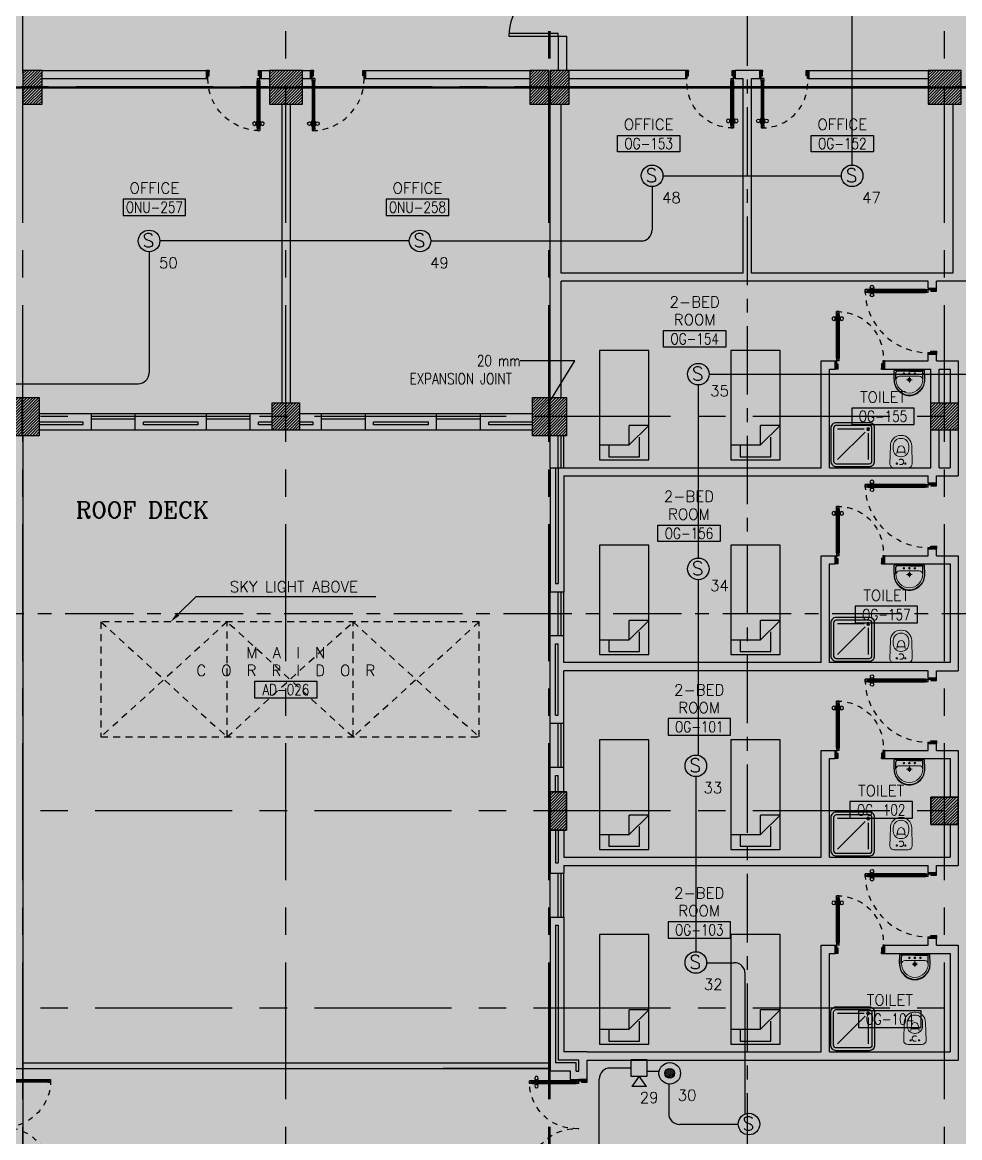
# Model space of a CAD drawing. Extents: x 0 to 93, y -1.5 to 78.
# Drawn here: x 40.44 to 57.55, y 13.84 to 34.2 of the extents above; entities that cross this region are included whole.
import ezdxf
from ezdxf.enums import TextEntityAlignment as Align

# ---------------------------------------------------------------- set-up
doc = ezdxf.new("R2010")
doc.units = 0
doc.header["$MEASUREMENT"] = 0
for name, pattern in [('CENTER', [2, 1.25, -0.25, 0.25, -0.25]), ('CENTERX2', [4, 2.5, -0.5, 0.5, -0.5]), ('DASHED', [0.75, 0.5, -0.25]), ('HIDDEN', [0.375, 0.25, -0.125]), ('HIDDEN2', [0.1875, 0.125, -0.0625])]:
    doc.linetypes.add(name, pattern=pattern)
doc.layers.get('0').update_dxf_attribs({"color": 11, "linetype": 'CONTINUOUS'})
doc.layers.get('DEFPOINTS').update_dxf_attribs({"color": 11, "linetype": 'CONTINUOUS'})
for name, color, linetype in [('AXES', 11, 'CENTERX2'), ('AXES1', 11, 'CENTER'), ('COL', 11, 'CONTINUOUS'), ('DOOR', 11, 'CONTINUOUS'), ('E-FIRE', 4, 'CONTINUOUS'), ('E-WIRE', 4, 'CONTINUOUS'), ('EJ', 11, 'CONTINUOUS'), ('FIX', 11, 'CONTINUOUS'), ('FUR', 11, 'CONTINUOUS'), ('HAT', 11, 'CONTINUOUS'), ('HIDDEN', 11, 'HIDDEN2'), ('INSUL', 11, 'CONTINUOUS'), ('RM-BOX', 11, 'CONTINUOUS'), ('RM-IND', 11, 'CONTINUOUS'), ('RM-NAME', 11, 'CONTINUOUS'), ('RM-NO', 11, 'CONTINUOUS'), ('ROOF', 11, 'CONTINUOUS'), ('WALL', 11, 'CONTINUOUS'), ('WIN', 11, 'CONTINUOUS')]:
    doc.layers.add(name, color=color, linetype=linetype)
doc.styles.add('ROMANC', font='romanc', dxfattribs={"height": 0.1})
doc.styles.add('ROMANS', font='ROMANS.shx', dxfattribs={"width": 0.6})
doc.dimstyles.new('DIM-OUT', dxfattribs={"dimscale": 0, "dimtxt": 0.24, "dimasz": 0.08, "dimexe": 0.02, "dimexo": 0.02, "dimgap": 0.05, "dimtad": 1, "dimdec": 0, "dimlfac": 1000, "dimzin": 0, "dimdsep": 46, "dimtxsty": 'ROMANS', "dimblk1": 'ARCHTICK', "dimblk2": 'ARCHTICK', "dimsah": 1, "dimcen": 0.01, "dimdle": 0.08, "dimclrd": 7, "dimclre": 7, "dimclrt": 2, "dimadec": 0, "dimazin": 0, "dimtp": 2, "dimtm": 2, "dimtfac": 0.114286, "dimtdec": 0, "dimtix": 1, "dimtmove": 2, "dimatfit": 3, "dimldrblk": 'ARCHTICK', "dimfxl": 0, "dimtolj": 1, "dimtzin": 0, "dimarcsym": 0})

# ---------------------------------------------------------------- blocks, each defined once
blk = doc.blocks.new('S')
at = {"layer": 'E-FIRE'}
blk.add_circle((0, 0), 197, dxfattribs=at)
at = {"layer": 'E-FIRE', "color": 3, "style": 'ROMANS'}
blk.add_text('S', height=250, dxfattribs=at).set_placement((-119, -115))
blk = doc.blocks.new('ES')
at = {"layer": 'E-FIRE'}
blk.add_line((-135, 485), (134, 485), dxfattribs=at)
for points in [[(-135, 485), (0, 300)], [(0, 300), (0, 300), (134, 485)]]:
    blk.add_lwpolyline(points, dxfattribs=at)
blk.add_lwpolyline([(-150, 0), (150, 0), (150, 300), (-150, 300)], close=True, dxfattribs=at)
blk = doc.blocks.new('MCP')
at = {"color": 1}
for p, q in [((-88, -9), (9, 88)), ((-82, 33), (-33, 82)), ((-80, -36), (36, 80)), ((-66, -58), (58, 66)), ((-47, -74), (74, 47)), ((-23, -85), (85, 23)), ((10, -88), (88, -10))]:
    blk.add_line(p, q, dxfattribs=at)
at = {"layer": 'E-FIRE'}
blk.add_circle((0, 0), 197, dxfattribs=at)
at = {"layer": 'E-FIRE', "color": 4}
blk.add_circle((0, 0), 88.1, dxfattribs=at)
blk = doc.blocks.new('RM1')
at = {"layer": 'RM-BOX'}
blk.add_lwpolyline([(570, -200), (-570, -200), (-570, -500), (570, -500)], close=True, dxfattribs=at)
at = {"layer": 'RM-NAME', "style": 'ROMANS'}
for tag, p in [('ROOMNAME1', (0, 324)), ('ROOMNAME2', (0, 0))]:
    blk.add_attdef(tag, text='', height=200, dxfattribs=at).set_placement(p, align=Align.MIDDLE)
at = {"layer": 'RM-NO', "style": 'ROMANS', "width": 0.8}
blk.add_attdef('ROOMNO', text='', height=200, dxfattribs=at).set_placement((0, -350), align=Align.MIDDLE)
blk = doc.blocks.new('*X69')
at = {"color": 0}
for p, q in [((215909, 139859), (216399, 140350)), ((215909, 139912), (216346, 140350)), ((215909, 139965), (216293, 140350)), ((215909, 140018), (216240, 140350)), ((215909, 140071), (216187, 140350)), ((215909, 140124), (216134, 140350)), ((215909, 140177), (216081, 140350)), ((215909, 140230), (216028, 140350)), ((215909, 140283), (215975, 140350)), ((215909, 140337), (215922, 140350)), ((215952, 139850), (216409, 140306)), ((216005, 139850), (216409, 140253)), ((216058, 139850), (216409, 140200)), ((216111, 139850), (216409, 140147)), ((216164, 139850), (216409, 140094)), ((216217, 139850), (216409, 140041)), ((216270, 139850), (216409, 139988)), ((216323, 139850), (216409, 139935)), ((216376, 139850), (216409, 139882))]:
    blk.add_line(p, q, dxfattribs=at)
blk = doc.blocks.new('COL50')
at = {"layer": 'COL'}
blk.add_lwpolyline([(-250, 250), (-250, -250), (250, -250), (250, 250)], close=True, dxfattribs=at)
blk = doc.blocks.new('C7')
at = {"layer": 'HAT'}
h = blk.add_hatch(dxfattribs=at)
h.set_pattern_fill('ANSI31', color=256, scale=300, style=0)
h.set_pattern_definition([(45, (-248876.182, -51411.005), (-26.5165043, 26.5165043), [])])
h.paths.add_polyline_path([(350, 300), (250, 300), (0, 300), (0, 0), (350, 0)])
at = {"layer": 'COL'}
blk.add_lwpolyline([(0, 300), (0, 0), (350, 0), (350, 300)], close=True, dxfattribs=at)
blk = doc.blocks.new('C5')
at = {"layer": 'HAT', "linetype": 'ByBlock'}
h = blk.add_hatch(dxfattribs=at)
h.set_pattern_fill('ANSI31', color=256, scale=300, style=0)
h.set_pattern_definition([(45, (-223356.182, -51411.005), (-26.516504, 26.516504), [])])
h.paths.add_polyline_path([(300, 300), (0, 300), (0, 0), (300, 0)])
h.paths.add_polyline_path([(600, 300), (300, 300), (300, 0), (600, 0)])
at = {"layer": 'COL'}
blk.add_lwpolyline([(600, 300), (0, 300), (0, 0), (600, 0)], close=True, dxfattribs=at)
blk = doc.blocks.new('C11')
at = {"layer": 'HAT'}
h = blk.add_hatch(dxfattribs=at)
h.set_pattern_fill('ANSI31', color=256, scale=300, style=0)
h.set_pattern_definition([(45, (-248556.182, -75061.005), (-26.5165043, 26.5165043), [])])
h.paths.add_polyline_path([(300, 700), (0, 700), (0, 350), (300, 350)])
h.paths.add_polyline_path([(300, 350), (0, 350), (0, 0), (300, 0)])
at = {"layer": 'COL'}
blk.add_lwpolyline([(300, 700), (300, 0), (0, 0), (0, 700)], close=True, dxfattribs=at)
blk = doc.blocks.new('C11D')
at = {"layer": 'COL', "linetype": 'ByBlock'}
for p in [(-320, 0), (0, 0)]:
    blk.add_blockref('C11', p, dxfattribs=at)
blk = doc.blocks.new('D1000')
at = {"layer": 'DOOR', "color": 7, "linetype": 'ByBlock'}
for p, q in [((0, 0), (-150, 0)), ((-150, 0), (-150, -25)), ((-150, 0), (0, 0)), ((0, -50), (-114, 0)), ((0, -50), (-40, 0)), ((0, -50), (0, 0)), ((-1050, -25), (-1100, -25)), ((-1100, -75), (-1100, -25)), ((-1100, -25), (-1100, -75)), ((-1050, -75), (-1100, -75)), ((-1050, -42), (-1070, -42)), ((-1070, -42), (-1070, -58)), ((-1050, -58), (-1070, -58)), ((-1050, -25), (-1050, -42)), ((-1050, -58), (-1050, -75)), ((-928, -18), (-1018, -18)), ((-1018, -25), (-1018, -18)), ((-1018, -75), (-1018, -82)), ((-928, -82), (-1018, -82)), ((-1005, -9), (-940, -9)), ((-1005, -18), (-1005, -9)), ((-1005, -18), (-940, -18)), ((-1005, -82), (-940, -82)), ((-1005, -82), (-1005, -91)), ((-1005, -91), (-940, -91)), ((-940, -18), (-940, -9)), ((-940, -82), (-940, -91)), ((-928, -25), (-928, -18)), ((-928, -75), (-928, -82)), ((-200, -42), (-200, -25)), ((-200, -25), (-150, -25)), ((-180, -42), (-200, -42)), ((-200, -75), (-200, -58)), ((-200, -58), (-180, -58)), ((-150, -75), (-200, -75)), ((-180, -58), (-180, -42)), ((-150, -75), (-150, -25)), ((-150, -25), (-100, -25)), ((-100, -25), (-100, -50)), ((0, -50), (-100, -37)), ((-100, -50), (0, -50)), ((-150, -975), (-100, -975)), ((-150, -1000), (-150, -975)), ((-150, -1000), (0, -1000)), ((0, -1000), (-150, -1000)), ((0, -950), (-114, -1000)), ((-100, -975), (-100, -950)), ((0, -950), (-100, -963)), ((-100, -950), (0, -950)), ((0, -950), (-40, -1000)), ((0, -950), (0, -1000))]:
    blk.add_line(p, q, dxfattribs=at)
at = {"layer": 'DOOR', "linetype": 'ByBlock'}
for p, q in [((-200, -25), (-1050, -25)), ((-200, -42), (-1050, -42)), ((-200, -58), (-1050, -58)), ((-1050, -75), (-200, -75))]:
    blk.add_line(p, q, dxfattribs=at)
at = {"layer": 'DOOR', "color": 7, "linetype": 'ByBlock'}
for centre in [(-973, 23), (-973, -124)]:
    blk.add_circle(centre, 32.4, dxfattribs=at)
for centre, radius, start, end in [((0, -50), 134, 158.1598, 169.28), ((0, -50), 74.4, 137.7764, 180), ((0, -50), 54.4, 113.2074, 180), ((0, -50), 154, 161.1053, 166.2858), ((0, -50), 114, 154.0838, 167.3774), ((0, -50), 94.4, 148.0182, 180), ((0, -50), 34.4, 90, 180), ((0, -50), 14.4, 90, 180), ((0, -950), 154, 193.7142, 198.8947), ((0, -950), 134, 190.72, 201.8402), ((0, -950), 94.4, 180, 211.9818), ((0, -950), 74.4, 180, 222.2236), ((0, -950), 54.4, 180, 246.7926), ((0, -950), 34.4, 180, 270), ((0, -950), 14.4, 180, 270)]:
    blk.add_arc(centre, radius, start, end, dxfattribs=at)
at = {"layer": 'DOOR', "linetype": 'HIDDEN', "ltscale": 0.5}
blk.add_arc((-149, -24), 951, 180.0434, 269.9667, dxfattribs=at)
blk = doc.blocks.new('*X86')
at = {"color": 0}
for p, q in [((227929, 139894), (228385, 140350)), ((227929, 139947), (228331, 140350)), ((227929, 140000), (228278, 140350)), ((227929, 140053), (228225, 140350)), ((227929, 140106), (228172, 140350)), ((227929, 140159), (228119, 140350)), ((227929, 140212), (228066, 140350)), ((227929, 140265), (228013, 140350)), ((227929, 140318), (227960, 140350)), ((227938, 139850), (228429, 140341)), ((227991, 139850), (228429, 140288)), ((228044, 139850), (228429, 140235)), ((228097, 139850), (228429, 140182)), ((228150, 139850), (228429, 140129)), ((228203, 139850), (228429, 140076)), ((228256, 139850), (228429, 140023)), ((228309, 139850), (228429, 139969)), ((228362, 139850), (228429, 139916)), ((228415, 139850), (228429, 139863))]:
    blk.add_line(p, q, dxfattribs=at)
blk = doc.blocks.new('DOOR90')
at = {"layer": 'DOOR', "linetype": 'ByBlock'}
for p, q in [((0, 0), (-150, 0)), ((-200, -25), (-1000, -25)), ((-200, -42), (-1000, -42)), ((-200, -58), (-1000, -58)), ((-1000, -75), (-200, -75))]:
    blk.add_line(p, q, dxfattribs=at)
at = {"layer": 'DOOR', "color": 0, "linetype": 'ByBlock'}
for p, q in [((-150, 0), (-150, -25)), ((-150, 0), (0, 0)), ((0, -50), (0, 0)), ((-1050, -25), (-1050, -75)), ((-1050, -75), (-1050, -25)), ((-1000, -25), (-1050, -25)), ((-1000, -75), (-1050, -75)), ((-1020, -42), (-1020, -58)), ((-1000, -42), (-1020, -42)), ((-1000, -58), (-1020, -58)), ((-1000, -25), (-1000, -42)), ((-1000, -58), (-1000, -75)), ((-968, -25), (-968, -18)), ((-878, -18), (-968, -18)), ((-968, -75), (-968, -82)), ((-878, -82), (-968, -82)), ((-955, -18), (-955, -9)), ((-955, -9), (-890, -9)), ((-955, -18), (-890, -18)), ((-955, -82), (-955, -91)), ((-955, -82), (-890, -82)), ((-955, -91), (-890, -91)), ((-890, -18), (-890, -9)), ((-890, -82), (-890, -91)), ((-878, -25), (-878, -18)), ((-878, -75), (-878, -82)), ((-200, -42), (-200, -25)), ((-200, -25), (-150, -25)), ((-180, -42), (-200, -42)), ((-200, -75), (-200, -58)), ((-200, -58), (-180, -58)), ((-150, -75), (-200, -75)), ((-180, -58), (-180, -42)), ((-150, -75), (-150, -25)), ((-150, -25), (-100, -25)), ((-100, -25), (-100, -50)), ((-100, -50), (0, -50)), ((-150, -900), (-150, -875)), ((-150, -875), (-100, -875)), ((0, -900), (-150, -900)), ((-150, -900), (0, -900)), ((-100, -850), (0, -850)), ((-100, -875), (-100, -850)), ((0, -850), (0, -900))]:
    blk.add_line(p, q, dxfattribs=at)
at = {"layer": 'DOOR', "color": 9, "linetype": 'ByBlock'}
for p, q in [((0, -50), (-114, 0)), ((0, -50), (-40, 0)), ((0, -50), (-100, -37)), ((0, -850), (-114, -900)), ((0, -850), (-100, -863)), ((0, -850), (-40, -900))]:
    blk.add_line(p, q, dxfattribs=at)
at = {"layer": 'DOOR', "color": 0, "linetype": 'ByBlock'}
for centre in [(-923, 24), (-923, -124)]:
    blk.add_circle(centre, 32.4, dxfattribs=at)
at = {"layer": 'DOOR', "color": 9, "linetype": 'ByBlock'}
for centre, radius, start, end in [((0, -50), 74.4, 137.7764, 180), ((0, -50), 54.4, 113.2074, 180), ((0, -50), 154, 161.1053, 166.2858), ((0, -50), 134, 158.1598, 169.28), ((0, -50), 114, 154.0838, 167.3774), ((0, -50), 94.4, 148.0182, 180), ((0, -50), 34.4, 90, 180), ((0, -50), 14.4, 90, 180), ((0, -850), 154, 193.7142, 198.8947), ((0, -850), 134, 190.72, 201.8402), ((0, -850), 94.4, 180, 211.9818), ((0, -850), 74.4, 180, 222.2236), ((0, -850), 54.4, 180, 246.7926), ((0, -850), 34.4, 180, 270), ((0, -850), 14.4, 180, 270)]:
    blk.add_arc(centre, radius, start, end, dxfattribs=at)
at = {"layer": 'DOOR', "linetype": 'HIDDEN', "ltscale": 0.5}
blk.add_arc((-222, -50), 828, 178.2701, 275.003, dxfattribs=at)
blk = doc.blocks.new('DOOR100')
at = {"layer": 'DOOR', "color": 0, "linetype": 'ByBlock'}
for p, q in [((-76, 1251), (-76, 1301)), ((-76, 1301), (-26, 1301)), ((-26, 1301), (-76, 1301)), ((-59, 1251), (-76, 1251)), ((-59, 1251), (-59, 1271)), ((-43, 1271), (-59, 1271)), ((-43, 1251), (-43, 1271)), ((-26, 1251), (-43, 1251)), ((-26, 1251), (-26, 1301)), ((-92, 1206), (-92, 1141)), ((-83, 1206), (-92, 1206)), ((-83, 1141), (-92, 1141)), ((-83, 1129), (-83, 1219)), ((-76, 1219), (-83, 1219)), ((-83, 1206), (-83, 1141)), ((-76, 1129), (-83, 1129)), ((-26, 1219), (-19, 1219)), ((-26, 1129), (-19, 1129)), ((-19, 1129), (-19, 1219)), ((-19, 1206), (-19, 1141)), ((-19, 1206), (-10, 1206)), ((-19, 1141), (-10, 1141)), ((-10, 1206), (-10, 1141)), ((-1201, 0), (-1201, 150)), ((-1201, 150), (-1176, 150)), ((-1201, 150), (-1201, 0)), ((-1151, 0), (-1201, 0)), ((-1176, 150), (-1176, 100)), ((-1176, 100), (-1151, 100)), ((-1151, 100), (-1151, 0)), ((-76, 200), (-59, 200)), ((-76, 150), (-76, 200)), ((-76, 150), (-26, 150)), ((-59, 200), (-59, 180)), ((-59, 180), (-43, 180)), ((-51, 100), (-51, 0)), ((-26, 100), (-51, 100)), ((-51, 0), (-1, 0)), ((-43, 200), (-26, 200)), ((-43, 180), (-43, 200)), ((-26, 200), (-26, 150)), ((-1, 150), (-26, 150)), ((-26, 150), (-26, 100)), ((-1, 150), (-1, 0))]:
    blk.add_line(p, q, dxfattribs=at)
at = {"layer": 'DOOR', "linetype": 'ByBlock'}
for p, q in [((-76, 1251), (-76, 200)), ((-59, 200), (-59, 1251)), ((-43, 200), (-43, 1251)), ((-26, 200), (-26, 1251))]:
    blk.add_line(p, q, dxfattribs=at)
at = {"layer": 'DOOR', "color": 9, "linetype": 'ByBlock'}
for p, q in [((-1151, 0), (-1201, 114)), ((-1151, 0), (-1201, 40)), ((-1151, 0), (-1164, 100)), ((-51, 0), (-1, 114)), ((-51, 0), (-38, 100)), ((-51, 0), (-1, 40))]:
    blk.add_line(p, q, dxfattribs=at)
at = {"layer": 'DOOR', "color": 0, "linetype": 'ByBlock'}
for centre in [(-125, 1174), (22, 1174)]:
    blk.add_circle(centre, 32.4, dxfattribs=at)
at = {"layer": 'DOOR', "linetype": 'HIDDEN', "ltscale": 0.5}
blk.add_arc((-27, 152), 1149, 89.961, 180.0931, dxfattribs=at)
at = {"layer": 'DOOR', "color": 9, "linetype": 'ByBlock'}
for centre, radius, start, end in [((-1151, 0), 154, 103.7142, 108.8947), ((-1151, 0), 134, 100.72, 111.8402), ((-1151, 0), 94.4, 90, 121.9818), ((-1151, 0), 74.4, 90, 132.2236), ((-1151, 0), 54.4, 90, 156.7926), ((-1151, 0), 34.4, 90, 180), ((-1151, 0), 14.4, 90, 180), ((-51, 0), 94.4, 58.0182, 90), ((-51, 0), 74.4, 47.7764, 90), ((-51, 0), 54.4, 23.2074, 90), ((-51, 0), 34.4, 0, 90), ((-51, 0), 14.4, 0, 90), ((-51, 0), 134, 68.1598, 79.28), ((-51, 0), 114, 64.0838, 77.3774), ((-51, 0), 154, 71.1053, 76.2858)]:
    blk.add_arc(centre, radius, start, end, dxfattribs=at)
blk = doc.blocks.new('A$C272A55A0')
at = {"layer": 'DOOR', "color": 0, "linetype": 'ByBlock'}
for p, q in [((0, 900), (0, 1050)), ((50, 1050), (0, 1050)), ((50, 950), (50, 1050)), ((1750, 950), (1750, 1050)), ((1750, 1050), (1800, 1050)), ((1800, 1050), (1800, 900)), ((0, 900), (25, 900)), ((25, 950), (50, 950)), ((25, 900), (25, 950)), ((75, 900), (25, 900)), ((25, 850), (25, 900)), ((42, 850), (25, 850)), ((58, 870), (42, 870)), ((42, 870), (42, 850)), ((58, 850), (58, 870)), ((75, 850), (58, 850)), ((75, 900), (75, 850)), ((1725, 900), (1775, 900)), ((1725, 900), (1725, 850)), ((1725, 850), (1742, 850)), ((1742, 870), (1758, 870)), ((1742, 850), (1742, 870)), ((1775, 950), (1750, 950)), ((1758, 870), (1758, 850)), ((1758, 850), (1775, 850)), ((1775, 900), (1775, 950)), ((1800, 900), (1775, 900)), ((1775, 850), (1775, 900)), ((25, 50), (42, 50)), ((25, 50), (25, 0)), ((25, 0), (75, 0)), ((75, 0), (25, 0)), ((42, 50), (42, 30)), ((42, 30), (58, 30)), ((58, 50), (75, 50)), ((58, 50), (58, 30)), ((75, 50), (75, 0)), ((1718, 160), (1709, 160)), ((1709, 95), (1709, 160)), ((1718, 95), (1709, 95)), ((1725, 173), (1718, 173)), ((1718, 173), (1718, 83)), ((1718, 95), (1718, 160)), ((1725, 83), (1718, 83)), ((1742, 50), (1725, 50)), ((1725, 50), (1725, 0)), ((1775, 0), (1725, 0)), ((1725, 0), (1775, 0)), ((1742, 50), (1742, 30)), ((1758, 30), (1742, 30)), ((1775, 50), (1758, 50)), ((1758, 50), (1758, 30)), ((1775, 173), (1782, 173)), ((1775, 83), (1782, 83)), ((1775, 50), (1775, 0)), ((1782, 173), (1782, 83)), ((1782, 160), (1791, 160)), ((1782, 95), (1782, 160)), ((1782, 95), (1791, 95)), ((1791, 95), (1791, 160))]:
    blk.add_line(p, q, dxfattribs=at)
at = {"layer": 'DOOR', "color": 9, "linetype": 'ByBlock'}
for p, q in [((50, 1050), (0, 1010)), ((50, 1050), (0, 937)), ((50, 1050), (37, 950)), ((1750, 1050), (1800, 1010)), ((1750, 1050), (1800, 937)), ((1750, 1050), (1763, 950))]:
    blk.add_line(p, q, dxfattribs=at)
at = {"layer": 'DOOR', "linetype": 'ByBlock'}
for p, q in [((25, 850), (25, 50)), ((42, 850), (42, 50)), ((58, 850), (58, 50)), ((75, 50), (75, 850)), ((1725, 50), (1725, 850)), ((1742, 850), (1742, 50)), ((1758, 850), (1758, 50)), ((1775, 850), (1775, 50))]:
    blk.add_line(p, q, dxfattribs=at)
at = {"layer": 'DOOR', "color": 0, "linetype": 'ByBlock'}
for centre in [(1676, 128), (1824, 128)]:
    blk.add_circle(centre, 32.4, dxfattribs=at)
at = {"layer": 'DOOR', "color": 9, "linetype": 'ByBlock'}
for centre, radius, start, end in [((50, 1050), 54.4, 203.2074, 270), ((50, 1050), 34.4, 180, 270), ((50, 1050), 14.4, 180, 270), ((1750, 1050), 14.4, 270, 0), ((1750, 1050), 34.4, 270, 0), ((1750, 1050), 54.4, 270, 336.7926), ((50, 1050), 74.4, 227.7764, 270), ((50, 1050), 94.4, 238.0182, 270), ((50, 1050), 114, 244.0838, 257.3774), ((50, 1050), 134, 248.1598, 259.28), ((50, 1050), 154, 251.1053, 256.2858), ((1750, 1050), 74.4, 270, 312.2236), ((1750, 1050), 94.4, 270, 301.9818), ((1750, 1050), 114, 282.6226, 295.9162), ((1750, 1050), 134, 280.72, 291.8402), ((1750, 1050), 154, 283.7142, 288.8947)]:
    blk.add_arc(centre, radius, start, end, dxfattribs=at)
at = {"layer": 'DOOR', "linetype": 'HIDDEN', "ltscale": 0.5}
for centre, start, end in [((50, 851), 268.3174, 3.2965), ((1750, 851), 176.7035, 271.6826)]:
    blk.add_arc(centre, 851, start, end, dxfattribs=at)
at = {"layer": 'WALL', "linetype": 'ByBlock'}
blk.add_line((1800, 900), (1800, 1050), dxfattribs=at)
blk = doc.blocks.new('AH20A')
at = {"layer": 'FUR'}
for p, q in [((0, 0.5), (0, -0.5)), ((1, 0.5), (0, 0.5)), ((0.136, 0.5), (0.136, -0.099)), ((1, -0.5), (1, 0.5)), ((0.136, 0.311), (0.028, 0.311)), ((0.028, 0.311), (0.028, -0.309)), ((0.136, -0.099), (0.313, -0.5)), ((0.136, -0.099), (0.313, -0.099)), ((0.313, -0.5), (0.313, -0.099)), ((0.028, -0.309), (0.208, -0.309)), ((0, -0.5), (1, -0.5))]:
    blk.add_line(p, q, dxfattribs=at)
blk = doc.blocks.new('*X94')
at = {"color": 0}
for p, q in [((227929, 132681), (228397, 133150)), ((227929, 132734), (228344, 133150)), ((227929, 132787), (228291, 133150)), ((227929, 132840), (228238, 133150)), ((227929, 132893), (228185, 133150)), ((227929, 132946), (228132, 133150)), ((227929, 132999), (228079, 133150)), ((227929, 133053), (228026, 133150)), ((227929, 133106), (227973, 133150)), ((227950, 132650), (228429, 133128)), ((228003, 132650), (228429, 133075)), ((228056, 132650), (228429, 133022)), ((228109, 132650), (228429, 132969)), ((228162, 132650), (228429, 132916)), ((228215, 132650), (228429, 132863)), ((228268, 132650), (228429, 132810)), ((228321, 132650), (228429, 132757)), ((228374, 132650), (228429, 132704))]:
    blk.add_line(p, q, dxfattribs=at)
blk = doc.blocks.new('LAV1')
at = {"layer": 'FIX', "linetype": 'ByBlock', "ltscale": 0.3}
for p, q in [((-280, 210), (-275, 50)), ((-245, 210), (-245, 85)), ((245, 210), (245, 85)), ((280, 210), (275, 50)), ((0, 60), (-220, 60)), ((0, 60), (220, 60))]:
    blk.add_line(p, q, dxfattribs=at)
at = {"layer": 'FIX', "linetype": 'Continuous', "lineweight": 20}
for p, q in [((-275, 210), (-275, 50)), ((275, 210), (275, 50)), ((0, 50), (-275, 50)), ((0, 50), (-252, 50)), ((0, 155), (-181, 155)), ((0, 155), (181, 155)), ((0, 50), (275, 50)), ((0, 50), (252, 50))]:
    blk.add_line(p, q, dxfattribs=at)
at = {"layer": 'FIX', "linetype": 'DASHED', "lineweight": 20, "ltscale": 0.05}
for p, q in [((50, 220), (-50, 220)), ((0, 170), (0, 270)), ((0, 170), (0, 270))]:
    blk.add_line(p, q, dxfattribs=at)
at = {"layer": 'FIX', "lineweight": 20}
for p, q in [((16, 107), (-15, 107)), ((0, 92), (0, 123))]:
    blk.add_line(p, q, dxfattribs=at)
for centre, radius in [((0, 220), 29.5), ((0, 220), 22.5), ((0, 107), 15.5)]:
    blk.add_circle(centre, radius, dxfattribs=at)
at = {"layer": 'FIX', "linetype": 'HIDDEN', "lineweight": 20, "ltscale": 0.05}
for centre in [(-100, 107), (100, 107)]:
    blk.add_circle(centre, 12.4, dxfattribs=at)
at = {"layer": 'FIX', "linetype": 'ByBlock', "ltscale": 0.3}
for centre, radius, start, end in [((7, 220), 287, 91.3776, 182.0064), ((-7, 220), 287, 357.9936, 88.6224), ((-220, 85), 24.9, 179.7021, 269.9486), ((220, 85), 24.9, 270.0514, 0.2979)]:
    blk.add_arc(centre, radius, start, end, dxfattribs=at)
at = {"layer": 'FIX', "linetype": 'Continuous', "lineweight": 20}
for centre, radius, start, end in [((8, 217), 283, 91.6988, 181.351), ((8, 212), 253, 91.7328, 180.4884), ((-8, 217), 283, 358.649, 88.3012), ((-8, 212), 253, 359.5116, 88.2672), ((-179, 222), 66.9, 190.2006, 268.0786), ((179, 222), 66.9, 271.9214, 349.7994)]:
    blk.add_arc(centre, radius, start, end, dxfattribs=at)
blk = doc.blocks.new('SHR1')
at = {"layer": 'FIX'}
for p, q in [((-196, 196), (-700, 700)), ((-143, 218), (-143, 700)), ((-218, 143), (-700, 143))]:
    blk.add_line(p, q, dxfattribs=at)
for points in [[(-825, 125), (-825, 725, -0.414214), (-725, 825), (-125, 825, -0.414214), (-25, 725), (-25, 125, -0.414214), (-125, 25), (-725, 25, -0.414214)], [(-775, 125), (-775, 725, -0.414214), (-725, 775), (-125, 775, -0.414214), (-75, 725), (-75, 125, -0.414214), (-125, 75), (-725, 75, -0.414214)]]:
    blk.add_lwpolyline(points, format="xyb", close=True, dxfattribs=at)
for radius in [25, 15]:
    blk.add_circle((-143, 143), radius, dxfattribs=at)
blk = doc.blocks.new('WC1')
at = {"layer": 'FIX', "lineweight": 20}
for p, q in [((-210, 204), (-538, 194)), ((-727, 5), (-727, -5)), ((-674, 5), (-674, -5)), ((-534, 24), (-540, 0)), ((-540, 0), (-534, -24)), ((-475, 141), (-538, 141)), ((-395, 76), (-490, 60)), ((-339, 5), (-339, -5)), ((-137, 0), (-137, 131)), ((-137, -131), (-137, 0)), ((-538, -141), (-475, -141)), ((-538, -194), (-210, -204)), ((-490, -60), (-395, -76)), ((-213, -204), (-210, -204))]:
    blk.add_line(p, q, dxfattribs=at)
at = {"layer": 'FIX', "linetype": 'Continuous', "lineweight": 20}
blk.add_line((-420, -47), (-420, 45), dxfattribs=at)
at = {"layer": 'FIX', "linetype": 'HIDDEN2', "lineweight": 20, "ltscale": 0.3}
blk.add_circle((-245, 0), 49.8, dxfattribs=at)
at = {"layer": 'FIX', "linetype": 'HIDDEN', "lineweight": 20, "ltscale": 0.05}
for centre in [(-213, 78), (-213, -77)]:
    blk.add_circle(centre, 11.6, dxfattribs=at)
at = {"layer": 'FIX', "lineweight": 20}
for centre, radius, start, end in [((-210, 131), 73, 360, 90), ((-538, 5), 189, 90, 180), ((-538, 5), 136, 90, 180), ((-473, -7), 68.2, 128.9242, 152.8468), ((-464, -18), 82, 108.496, 128.9242), ((-475, 5), 136, 360, 90), ((-538, -5), 189, 180, 270), ((-538, -5), 136, 180, 270), ((-473, 7), 68.2, 207.1532, 231.0758), ((-464, 18), 82, 231.0758, 251.504), ((-475, -5), 136, 270, 0), ((-210, -131), 73, 270, 0)]:
    blk.add_arc(centre, radius, start, end, dxfattribs=at)
at = {"layer": 'FIX', "linetype": 'Continuous', "lineweight": 20}
for centre, start, end in [((-443, 46), 357.6662, 91.6121), ((-442, -46), 268.3879, 2.3338)]:
    blk.add_arc(centre, 22.3, start, end, dxfattribs=at)
blk = doc.blocks.new('A$C376C1807')
at = {"layer": 'DOOR'}
for p, q in [((0, 0.9), (0, 0.85)), ((0.9, 0.9), (0, 0.9)), ((0, 0.85), (0.899, 0.85))]:
    blk.add_line(p, q, dxfattribs=at)
blk.add_arc((0, 0.9), 0.9, 270, 0, dxfattribs=at)

msp = doc.modelspace()

# ---------------------------------------------------------------- linework, layer by layer
at = {"layer": 'AXES'}
for p, q in [((45.2517, -1.4643), (45.2517, 77.3484)), ((57.2717, -1.4643), (57.2717, 77.3484)), ((40.4517, -1.4643), (40.4517, 76.9984)), ((50.0517, -1.4643), (50.0517, 76.9984)), ((50.0717, -1.4643), (50.0717, 76.9984)), ((91.9217, 33.02), (24.2317, 33.02)), ((91.9217, 33), (24.2317, 33)), ((92.2717, 27), (24.2317, 27)), ((92.2717, 19.8), (24.2317, 19.8)), ((92.2717, 16.2), (24.2317, 16.2))]:
    msp.add_line(p, q, dxfattribs=at)
at = {"layer": 'AXES1'}
for p, q in [((53.6717, 5.4), (53.6717, 64.22)), ((82.4717, 23.4), (24.2317, 23.4))]:
    msp.add_line(p, q, dxfattribs=at)
at = {"layer": 'DEFPOINTS', "color": 0, "linetype": 'Continuous'}
msp.add_line((50.0717, 15.1), (48.123, 15.1), dxfattribs=at)
at = {"layer": 'E-FIRE', "color": 4}
for centre in [(52.7321, 20.6231), (52.7321, 17.0331)]:
    msp.add_circle(centre, 0.1971, dxfattribs=at)
at = {"layer": 'E-WIRE', "linetype": 'Continuous'}
for p, q in [((55.5842, 31.5921), (55.5842, 34.64)), ((52.1312, 31.395), (55.3871, 31.395)), ((51.9342, 31.1979), (51.9342, 30.4062)), ((47.5021, 30.2062), (42.9512, 30.2062)), ((47.8962, 30.2062), (51.7342, 30.2062)), ((42.7542, 30.0091), (42.7542, 27.7972)), ((52.9745, 27.7741), (57.9513, 27.7741)), ((37.6614, 27.5972), (42.5542, 27.5972)), ((52.7774, 27.577), (52.7774, 24.4162))]:
    msp.add_line(p, q, dxfattribs=at)
at = {"layer": 'E-WIRE', "color": 4}
for p, q in [((52.7774, 24.022), (52.7774, 20.8149)), ((52.7321, 20.426), (52.7321, 17.2309)), ((52.9292, 17.0287), (53.4326, 17.0287)), ((53.6326, 14.2683), (53.6326, 16.8287)), ((51.5467, 15.1054), (51.1687, 15.1054)), ((52.0611, 15.0425), (51.8467, 15.0425)), ((52.2361, 14.8144), (52.2361, 14.2781)), ((53.5043, 14.0781), (52.4361, 14.0781))]:
    msp.add_line(p, q, dxfattribs=at)
at = {"layer": 'E-WIRE', "color": 4, "linetype": 'ByBlock'}
msp.add_line((50.9687, 8.3659), (50.9687, 14.9054), dxfattribs=at)
at = {"layer": 'E-WIRE', "linetype": 'Continuous'}
for centre in [(51.7342, 30.4062), (42.5542, 27.7972)]:
    msp.add_arc(centre, 0.2, 270, 0, dxfattribs=at)
at = {"layer": 'E-WIRE', "color": 4}
for centre, start, end in [((53.4326, 16.8287), 0, 90), ((52.4361, 14.2781), 180, 270)]:
    msp.add_arc(centre, 0.2, start, end, dxfattribs=at)
at = {"layer": 'E-WIRE', "color": 4, "linetype": 'ByBlock'}
msp.add_arc((51.1687, 14.9054), 0.2, 90, 180, dxfattribs=at)
at = {"layer": 'EJ'}
for p, q in [((40.4517, 33.27), (40.4517, 36.37)), ((53.5967, 33.02), (50.3217, 33.02)), ((53.5967, 33), (50.3217, 33)), ((57.0217, 33.02), (53.7467, 33.02)), ((57.0217, 33), (53.7467, 33)), ((60.7967, 33.02), (57.5217, 33.02)), ((60.7967, 33), (57.5217, 33)), ((40.4517, 15.1), (40.4517, 13))]:
    msp.add_line(p, q, dxfattribs=at)
at = {"layer": 'EJ', "color": 8}
for p, q in [((7.1867, 33.02), (82.7217, 33.02)), ((7.1867, 33), (82.7217, 33))]:
    msp.add_line(p, q, dxfattribs=at)
at = {"layer": 'HIDDEN'}
for p, q in [((48.7767, 23.25), (41.8767, 23.25)), ((41.8767, 23.25), (41.8767, 21.15)), ((44.1767, 23.25), (41.8767, 21.15)), ((41.8767, 23.25), (44.1767, 21.15)), ((46.4767, 21.15), (44.1767, 23.25)), ((44.1767, 21.15), (46.4767, 23.25)), ((44.1767, 21.15), (44.1767, 23.25)), ((44.1767, 21.15), (44.1767, 23.25)), ((48.7767, 23.25), (46.4767, 21.15)), ((46.4767, 23.25), (48.7767, 21.15)), ((46.4767, 21.15), (46.4767, 23.25)), ((46.4767, 21.15), (46.4767, 23.25)), ((48.7767, 21.15), (48.7767, 23.25)), ((41.8767, 21.15), (48.7767, 21.15))]:
    msp.add_line(p, q, dxfattribs=at)
at = {"layer": 'INSUL'}
for p, q in [((41.5517, 26.9), (40.7517, 26.9)), ((41.5517, 26.85), (41.5517, 26.9)), ((43.6517, 26.9), (42.6517, 26.9)), ((42.6517, 26.85), (42.6517, 26.9)), ((43.6517, 26.85), (43.6517, 26.9)), ((44.7517, 26.85), (44.7517, 26.9)), ((45.0017, 26.9), (44.7517, 26.9)), ((45.7517, 26.9), (45.5017, 26.9)), ((45.7517, 26.85), (45.7517, 26.9)), ((47.8517, 26.9), (46.8517, 26.9)), ((46.8517, 26.85), (46.8517, 26.9)), ((47.8517, 26.85), (47.8517, 26.9)), ((49.7517, 26.9), (48.9517, 26.9)), ((48.9517, 26.85), (48.9517, 26.9)), ((41.5517, 26.85), (40.7517, 26.85)), ((43.6517, 26.85), (42.6517, 26.85)), ((45.0017, 26.85), (44.7517, 26.85)), ((45.7517, 26.85), (45.5017, 26.85)), ((47.8517, 26.85), (46.8517, 26.85)), ((49.7517, 26.85), (48.9517, 26.85)), ((50.1717, 26.065), (50.1717, 23.95)), ((50.2217, 26.065), (50.2217, 23.95)), ((50.1717, 23.95), (50.2217, 23.95)), ((50.1717, 21.55), (50.1717, 22.85)), ((50.1717, 22.85), (50.2217, 22.85)), ((50.2217, 21.55), (50.2217, 22.85)), ((50.1717, 21.55), (50.2217, 21.55)), ((50.1717, 20.15), (50.1717, 20.45)), ((50.1717, 20.45), (50.2217, 20.45)), ((50.2217, 20.15), (50.2217, 20.45)), ((50.1717, 19.45), (50.1717, 18.85)), ((50.2217, 19.45), (50.2217, 18.85)), ((50.1717, 18.85), (50.2217, 18.85)), ((50.1717, 17.7125), (50.1717, 15.2)), ((50.1717, 17.7125), (50.2217, 17.7125)), ((50.2217, 17.7125), (50.2217, 15.25)), ((50.5467, 15.2), (50.1717, 15.2)), ((50.5967, 15.25), (50.2217, 15.25)), ((50.5467, 15.05), (50.5467, 15.2)), ((50.5967, 15.05), (50.5967, 15.25)), ((50.5467, 15.05), (50.5967, 15.05))]:
    msp.add_line(p, q, dxfattribs=at)
at = {"layer": 'RM-IND'}
for p, q in [((43.2857, 23.3911), (43.6142, 23.7179)), ((43.6142, 23.7179), (44.1271, 23.7179)), ((44.1271, 23.7179), (46.8938, 23.7179))]:
    msp.add_line(p, q, dxfattribs=at)
msp.add_solid([(43.3092, 23.3674), (43.2622, 23.4147), (43.1439, 23.25)], dxfattribs=at)
at = {"layer": 'ROOF'}
for p, q in [((49.9474, 33.02), (82.5974, 33.02)), ((49.9474, 33), (82.5974, 33)), ((40.4517, 26.65), (40.4517, 13)), ((40.0567, 15.1), (50.0717, 15.1)), ((40.4517, 15.2), (50.0717, 15.2))]:
    msp.add_line(p, q, dxfattribs=at)
at = {"layer": 'WALL'}
for p, q in [((50.2196, 33.945), (50.2196, 33.32)), ((50.2196, 33.945), (50.3696, 33.945)), ((50.3696, 33.945), (50.3696, 33.32)), ((40.8017, 33.32), (43.8001, 33.32)), ((43.8001, 33.17), (43.8001, 33.32)), ((44.8001, 33.32), (44.9517, 33.32)), ((44.8001, 33.17), (44.8001, 33.32)), ((45.5517, 33.32), (45.7017, 33.32)), ((45.7017, 33.17), (45.7017, 33.32)), ((46.7032, 33.32), (49.7017, 33.32)), ((46.7032, 33.17), (46.7032, 33.32)), ((52.5467, 33.32), (50.4217, 33.32)), ((52.5467, 33.17), (52.5467, 33.32)), ((53.4467, 33.17), (53.4467, 33.32)), ((53.8967, 33.32), (53.4467, 33.32)), ((53.8967, 33.17), (53.8967, 33.32)), ((54.7967, 33.32), (56.9717, 33.32)), ((54.7967, 33.17), (54.7967, 33.32)), ((40.8017, 33.17), (43.8001, 33.17)), ((44.8001, 33.17), (44.9501, 33.17)), ((45.5517, 33.17), (45.7017, 33.17)), ((46.7032, 33.17), (49.7017, 33.17)), ((50.4217, 33.17), (52.5467, 33.17)), ((53.4467, 33.17), (53.5967, 33.17)), ((53.5967, 33.02), (53.5967, 33.17)), ((53.7467, 33.02), (53.5967, 33.02)), ((53.5967, 29.62), (53.5967, 33)), ((53.7467, 33), (53.5967, 33)), ((53.7467, 33.02), (53.7467, 33.17)), ((53.7467, 33.17), (53.8967, 33.17)), ((53.7467, 29.62), (53.7467, 33)), ((54.7967, 33.17), (56.9717, 33.17)), ((45.1767, 32.7), (45.1767, 27.25)), ((45.3267, 32.7), (45.3267, 27.25)), ((50.0717, 27.3534), (50.0717, 32.7021)), ((50.2717, 29.62), (50.2717, 32.7021)), ((57.4217, 32.7), (57.4217, 29.62)), ((53.5967, 29.62), (50.2717, 29.62)), ((57.4217, 29.62), (53.7467, 29.62)), ((56.9717, 29.47), (50.2717, 29.47)), ((50.2717, 27.3534), (50.2717, 29.47)), ((59.3967, 29.47), (57.1217, 29.47)), ((55.0217, 28.015), (55.2717, 28.015)), ((56.1717, 28.015), (56.9717, 28.015)), ((57.1217, 28.015), (57.5217, 28.015)), ((57.5217, 28.015), (57.5217, 27.25)), ((55.1717, 27.865), (55.2717, 27.865)), ((56.1717, 27.865), (57.0217, 27.865)), ((57.0217, 27.25), (57.0217, 27.865)), ((57.1717, 27.8659), (57.3717, 27.8659)), ((57.1717, 27.25), (57.1717, 27.865)), ((57.3717, 27.865), (57.3717, 27.25)), ((41.7017, 27.05), (40.7517, 27.05)), ((41.7017, 26.75), (41.7017, 27.05)), ((43.8017, 27.05), (42.5017, 27.05)), ((42.5017, 26.75), (42.5017, 27.05)), ((43.8017, 26.75), (43.8017, 27.05)), ((44.6017, 26.75), (44.6017, 27.05)), ((45.0017, 27.05), (44.6017, 27.05)), ((45.9017, 27.05), (45.5017, 27.05)), ((45.9017, 26.75), (45.9017, 27.05)), ((48.0017, 27.05), (46.7017, 27.05)), ((46.7017, 26.75), (46.7017, 27.05)), ((48.0017, 26.75), (48.0017, 27.05)), ((49.7517, 27.05), (48.8017, 27.05)), ((48.8017, 26.75), (48.8017, 27.05)), ((41.7017, 26.75), (40.7517, 26.75)), ((43.8017, 26.75), (42.5017, 26.75)), ((45.0017, 26.75), (44.6017, 26.75)), ((45.9017, 26.75), (45.5017, 26.75)), ((48.0017, 26.75), (46.7017, 26.75)), ((49.7517, 26.75), (48.8017, 26.75)), ((57.0217, 26.065), (57.0217, 26.75)), ((57.1717, 26.065), (57.1717, 26.75)), ((57.3717, 26.75), (57.3717, 26.065)), ((57.5217, 26.75), (57.5217, 25.915)), ((50.0717, 26.065), (50.0717, 23.8)), ((50.0717, 26.065), (55.0217, 26.065)), ((55.1717, 26.065), (57.0217, 26.065)), ((57.1717, 26.065), (57.3717, 26.065)), ((50.3217, 25.915), (50.3217, 23.8)), ((50.3217, 25.915), (56.9717, 25.915)), ((57.1217, 25.915), (57.5217, 25.915)), ((55.0217, 24.46), (55.2717, 24.46)), ((56.1717, 24.46), (56.9717, 24.46)), ((57.1217, 24.46), (57.5217, 24.46)), ((57.5217, 24.46), (57.5217, 22.36)), ((55.1717, 24.31), (55.2717, 24.31)), ((56.1717, 24.31), (57.3717, 24.31)), ((57.3717, 24.31), (57.3717, 22.51)), ((50.0717, 23.8), (50.3217, 23.8)), ((50.0717, 21.4), (50.0717, 23)), ((50.0717, 23), (50.3217, 23)), ((50.3217, 22.51), (50.3217, 23)), ((50.3217, 21.4), (50.3217, 22.36)), ((50.0717, 21.4), (50.3217, 21.4)), ((55.0217, 20.905), (55.2717, 20.905)), ((56.1717, 20.905), (56.9717, 20.905)), ((57.1217, 20.905), (57.5217, 20.905)), ((57.5217, 20.905), (57.5217, 18.805)), ((50.0717, 20.15), (50.0717, 20.6)), ((50.0717, 20.6), (50.3217, 20.6)), ((50.3217, 20.15), (50.3217, 20.6)), ((55.1717, 20.755), (55.2717, 20.755)), ((56.1717, 20.755), (57.3717, 20.755)), ((57.3717, 20.755), (57.3717, 20.05)), ((57.3717, 19.55), (57.3717, 18.955)), ((50.0717, 19.45), (50.0717, 18.6625)), ((50.3217, 19.45), (50.3217, 18.955)), ((50.3217, 18.955), (55.0217, 18.955)), ((55.1717, 18.955), (57.3717, 18.955)), ((50.3217, 18.805), (56.9717, 18.805)), ((50.3217, 18.805), (50.3217, 18.6625)), ((57.1217, 18.805), (57.5217, 18.805)), ((50.0717, 18.6625), (50.3217, 18.6625)), ((50.0717, 17.8625), (50.0717, 15.05)), ((50.0717, 17.8625), (50.3217, 17.8625)), ((50.3217, 17.8625), (50.3217, 15.4)), ((55.0217, 17.35), (55.2717, 17.35)), ((56.1717, 17.35), (56.9717, 17.35)), ((57.1217, 17.35), (57.5217, 17.35)), ((57.5217, 17.35), (57.5217, 15.25)), ((55.1717, 17.2), (55.2717, 17.2)), ((56.1717, 17.2), (57.3717, 17.2)), ((57.3717, 17.2), (57.3717, 15.4)), ((50.7467, 15.4), (50.3217, 15.4)), ((50.7467, 15.4), (55.0217, 15.4)), ((55.1717, 15.4), (57.3717, 15.4)), ((55.1717, 15.4), (56.1217, 15.4)), ((50.7467, 14.9), (50.7467, 15.25)), ((50.7467, 15.25), (57.5217, 15.25)), ((50.4467, 15.05), (50.0717, 15.05)), ((50.4467, 14.9), (50.4467, 15.05)), ((50.4467, 14.9), (50.7467, 14.9))]:
    msp.add_line(p, q, dxfattribs=at)
at = {"layer": 'WALL', "linetype": 'ByBlock'}
for p, q in [((56.9717, 29.3425), (56.9717, 29.47)), ((56.9717, 29.3425), (57.1217, 29.3425)), ((57.1217, 29.3425), (57.1217, 29.47)), ((56.9717, 28.1425), (57.1217, 28.1425)), ((56.9717, 28.015), (56.9717, 28.1425)), ((57.1217, 28.015), (57.1217, 28.1425)), ((55.0217, 26.065), (55.0217, 28.015)), ((55.2717, 27.865), (55.2717, 28.015)), ((56.1717, 27.865), (56.1717, 28.015)), ((55.1717, 26.065), (55.1717, 27.865)), ((56.9717, 25.7875), (56.9717, 25.915)), ((57.1217, 25.7875), (57.1217, 25.915)), ((56.9717, 25.7875), (57.1217, 25.7875)), ((55.0217, 22.51), (55.0217, 24.46)), ((55.2717, 24.31), (55.2717, 24.46)), ((56.1717, 24.31), (56.1717, 24.46)), ((56.9717, 24.5875), (57.1217, 24.5875)), ((56.9717, 24.46), (56.9717, 24.5875)), ((57.1217, 24.46), (57.1217, 24.5875)), ((55.1717, 22.51), (55.1717, 24.31)), ((55.0217, 22.51), (50.3217, 22.51)), ((57.3717, 22.51), (55.1717, 22.51)), ((56.9717, 22.36), (50.3217, 22.36)), ((56.9717, 22.2325), (56.9717, 22.36)), ((56.9717, 22.2325), (56.9717, 22.36)), ((56.9717, 22.2325), (57.1217, 22.2325)), ((56.9717, 22.2325), (57.1217, 22.2325)), ((57.1217, 22.2325), (57.1217, 22.36)), ((57.1217, 22.36), (57.5217, 22.36)), ((57.1217, 22.2325), (57.1217, 22.36)), ((56.9717, 21.0325), (57.1217, 21.0325)), ((56.9717, 20.905), (56.9717, 21.0325)), ((57.1217, 20.905), (57.1217, 21.0325)), ((55.0217, 18.955), (55.0217, 20.905)), ((55.2717, 20.755), (55.2717, 20.905)), ((56.1717, 20.755), (56.1717, 20.905)), ((57.5217, 20.905), (57.5217, 18.805)), ((55.1717, 18.955), (55.1717, 20.755)), ((57.3717, 20.755), (57.3717, 20.05)), ((57.3717, 19.55), (57.3717, 18.955)), ((56.9717, 18.6775), (56.9717, 18.805)), ((57.1217, 18.6775), (57.1217, 18.805)), ((56.9717, 18.6775), (57.1217, 18.6775)), ((55.0217, 15.4), (55.0217, 17.35)), ((55.2717, 17.2), (55.2717, 17.35)), ((56.1717, 17.2), (56.1717, 17.35)), ((56.9717, 17.4775), (57.1217, 17.4775)), ((56.9717, 17.35), (56.9717, 17.4775)), ((57.1217, 17.35), (57.1217, 17.4775)), ((57.5217, 17.35), (57.5217, 15.25)), ((55.1717, 15.4), (55.1717, 17.2)), ((57.3717, 17.2), (57.3717, 15.4))]:
    msp.add_line(p, q, dxfattribs=at)
at = {"layer": 'WALL', "linetype": 'ByBlock', "ltscale": 0.3}
for points in [[(50.3717, 20.15), (50.0717, 20.15), (50.0717, 19.45), (50.3717, 19.45)], [(57.0217, 20.05), (57.5217, 20.05), (57.5217, 19.55), (57.0217, 19.55)]]:
    msp.add_lwpolyline(points, close=True, dxfattribs=at)
at = {"layer": 'WIN'}
for p, q in [((42.5017, 27.05), (41.7017, 27.05)), ((42.5017, 27), (41.7017, 27)), ((42.5017, 26.95), (41.7017, 26.95)), ((44.6017, 27.05), (43.8017, 27.05)), ((44.6017, 27), (43.8017, 27)), ((44.6017, 26.95), (43.8017, 26.95)), ((46.7017, 27.05), (45.9017, 27.05)), ((46.7017, 27), (45.9017, 27)), ((46.7017, 26.95), (45.9017, 26.95)), ((48.8017, 27.05), (48.0017, 27.05)), ((48.8017, 27), (48.0017, 27)), ((48.8017, 26.95), (48.0017, 26.95)), ((42.5017, 26.75), (41.7017, 26.75)), ((44.6017, 26.75), (43.8017, 26.75)), ((46.7017, 26.75), (45.9017, 26.75)), ((48.8017, 26.75), (48.0017, 26.75)), ((50.0717, 26.065), (50.0717, 26.65)), ((50.2217, 26.065), (50.2217, 26.65)), ((50.2717, 26.065), (50.2717, 26.65)), ((50.3217, 26.065), (50.3217, 26.65)), ((50.0717, 23), (50.0717, 23.8)), ((50.2217, 23), (50.2217, 23.8)), ((50.2717, 23), (50.2717, 23.8)), ((50.3217, 23), (50.3217, 23.8)), ((50.0717, 20.6), (50.0717, 21.4)), ((50.2217, 20.6), (50.2217, 21.4)), ((50.2717, 20.6), (50.2717, 21.4)), ((50.3217, 20.6), (50.3217, 21.4)), ((50.0717, 17.8625), (50.0717, 18.6625)), ((50.2217, 17.8625), (50.2217, 18.6625)), ((50.2717, 17.8625), (50.2717, 18.6625)), ((50.3217, 17.8625), (50.3217, 18.6625))]:
    msp.add_line(p, q, dxfattribs=at)

# ---------------------------------------------------------------- block references
at = {"layer": 'COL', "yscale": 0.000999999996565748, "zscale": 0.001}
for name, p, xscale in [('C7', (40.4517, 33.02), 0.001000000003841706), ('C5', (44.9517, 33.02), 0.001000000003841706), ('C7', (40.4517, 32.7), 0.001000000003841706), ('C5', (44.9517, 32.7), 0.001000000003841706), ('C11D', (40.4517, 26.65), 0.001000000003841706), ('COL50', (45.2517, 27), -0.001000000003841706), ('COL50', (57.2717, 27), -0.001000000003841706), ('COL50', (57.2717, 19.8), 0.001000000003841706), ('COL50', (57.2717, 19.8), -0.001000000003841706)]:
    msp.add_blockref(name, p, dxfattribs=dict(at, xscale=xscale))
at = {"layer": 'COL', "linetype": 'ByBlock', "xscale": 0.001000000003841706, "yscale": 0.000999999996565748, "zscale": 0.001}
for name, p in [('C7', (49.7017, 33.02)), ('C7', (50.0717, 33.02)), ('C5', (56.9717, 33.02)), ('C7', (49.7017, 32.7)), ('C7', (50.0717, 32.7)), ('C5', (56.9717, 32.7)), ('C11D', (50.0717, 26.65)), ('C11', (50.0717, 19.45))]:
    msp.add_blockref(name, p, dxfattribs=at)
at = {"layer": 'DOOR', "linetype": 'Continuous', "rotation": 180}
msp.add_blockref('A$C376C1807', (50.2196, 34.845), dxfattribs=at)
at = {"layer": 'DOOR', "color": 0, "linetype": 'Continuous', "yscale": 0.000999999996565748, "zscale": 0.001}
for p, xscale, rotation in [((44.8001, 33.32), -0.000999999996565748, 270), ((45.7032, 33.32), 0.000999999996565748, 90)]:
    msp.add_blockref('D1000', p, dxfattribs=dict(at, xscale=xscale, rotation=rotation))
at = {"layer": 'DOOR', "color": 0, "linetype": 'ByBlock', "yscale": 0.000999999996565748, "zscale": 0.001}
for name, p, xscale, rotation in [('DOOR90', (53.4467, 33.32), -0.000999999996565748, 270), ('DOOR90', (53.8967, 33.32), 0.000999999996565748, 90), ('DOOR100', (57.1217, 29.3425), 0.000999999996565748, 90), ('DOOR90', (55.2717, 27.865), -0.000999999996565748, 90), ('DOOR100', (57.1217, 25.7875), 0.000999999996565748, 90), ('DOOR90', (55.2717, 24.31), -0.000999999996565748, 90), ('DOOR100', (57.1217, 22.2325), 0.000999999996565748, 90), ('DOOR90', (55.2717, 20.755), -0.000999999996565748, 90), ('DOOR100', (57.1217, 18.6775), 0.000999999996565748, 90), ('DOOR90', (55.2717, 17.2), -0.000999999996565748, 90), ('A$C272A55A0', (40.957, 14.925), -0.000999999996565748, 90), ('A$C272A55A0', (49.6963, 13.1), -0.000999999996565748, 270)]:
    msp.add_blockref(name, p, dxfattribs=dict(at, xscale=xscale, rotation=rotation))
at = {"layer": 'E-FIRE', "color": 4, "xscale": 0.001000000003841706, "yscale": 0.0009999999892897904, "zscale": 0.001}
for p in [(51.9342, 31.395), (55.5842, 31.395), (42.7542, 30.2062), (47.6992, 30.2062), (52.7774, 27.7741), (52.7774, 24.2191), (53.7013, 14.0835)]:
    msp.add_blockref('S', p, dxfattribs=at)
at = {"layer": 'E-WIRE', "color": 4, "xscale": 0.001000000003841706, "yscale": 0.0009999999892897904, "zscale": 0.001, "rotation": 180}
msp.add_blockref('ES', (51.6967, 15.2554), dxfattribs=at)
at = {"layer": 'E-WIRE', "color": 4, "xscale": 0.001000000003841706, "yscale": 0.0009999999892897904, "zscale": 0.001}
msp.add_blockref('MCP', (52.2556, 15.0105), dxfattribs=at)
at = {"layer": 'FIX'}
for name, p, xscale, yscale, zscale, rotation in [('AH20A', (51.4243, 26.2087), 2, 0.9000000000014552, 2, 90), ('AH20A', (53.8231, 26.2087), 2, 0.9000000000014552, 2, 90), ('SHR1', (56.0197, 26.913), -0.001000000003841706, 0.000999999996565748, 0.001, 180), ('WC1', (56.4767, 25.928), 0.000999999996565748, 0.000999999996565748, 0.001, 270), ('AH20A', (51.4243, 22.6537), 2, 0.9000000000014552, 2, 90), ('AH20A', (53.8231, 22.6537), 2, 0.9000000000014552, 2, 90), ('SHR1', (56.0197, 23.358), -0.001000000003841706, 0.000999999996565748, 0.001, 180), ('WC1', (56.4767, 22.373), 0.000999999996565748, 0.000999999996565748, 0.001, 270), ('AH20A', (51.4243, 19.0987), 2, 0.9000000000014552, 2, 90), ('AH20A', (53.8231, 19.0987), 2, 0.9000000000014552, 2, 90), ('SHR1', (56.0197, 19.803), -0.001000000003841706, 0.000999999996565748, 0.001, 180), ('WC1', (56.4767, 18.955), 0.000999999996565748, 0.000999999996565748, 0.001, 270), ('AH20A', (51.4243, 15.5437), 2, 0.9000000000014552, 2, 90), ('AH20A', (53.8231, 15.5437), 2, 0.9000000000014552, 2, 90), ('SHR1', (56.0197, 16.248), 0.000999999996565748, 0.000999999996565748, 0.001, 90), ('WC1', (56.7287, 15.4), -0.000999999996565748, 0.000999999996565748, 0.001, 90)]:
    msp.add_blockref(name, p, dxfattribs=dict(at, xscale=xscale, yscale=yscale, zscale=zscale, rotation=rotation))
at = {"layer": 'FIX', "linetype": 'ByBlock', "ltscale": 0.3, "xscale": 0.001000000003841706, "yscale": 0.000999999996565748, "zscale": 0.001, "rotation": 180}
for p in [(56.6287, 27.8913), (56.6287, 24.3363), (56.6287, 20.7813), (56.7287, 17.225)]:
    msp.add_blockref('LAV1', p, dxfattribs=at)
at = {"layer": 'HAT', "xscale": 0.001000000003841706, "yscale": 0.000999999996565748, "zscale": 0.001}
for name in ['*X69', '*X86', '*X94']:
    msp.add_blockref(name, (-170.9069, -113.0997), dxfattribs=at)
at = {"layer": 'HAT', "xscale": 0.001000000047497451, "yscale": 0.0009999999892897904, "zscale": 0.001}
msp.add_blockref('RM1', (45.2496, 22.3646), dxfattribs=at).add_auto_attribs({'ROOMNO': 'AD-026', 'ROOMNAME2': 'C  O  R  R  I  D  O  R', 'ROOMNAME1': 'M  A  I  N'})
at = {"layer": 'RM-NAME'}
ref = msp.add_blockref('RM1', (51.8706, 32.3333), dxfattribs=dict(at, xscale=-0.001000000003841706, yscale=0.000999999996565748, zscale=0.001))
ref.add_attrib('ROOMNO', 'OG-153', dxfattribs={"layer": 'RM-NO', "height": 0.2, "style": 'ROMANS', "width": 0.8}).set_placement((51.8706, 31.9833), align=Align.MIDDLE)
ref.add_attrib('ROOMNAME2', 'OFFICE', dxfattribs={"height": 0.2, "style": 'ROMANS'}).set_placement((51.8706, 32.3333), align=Align.MIDDLE)
ref = msp.add_blockref('RM1', (55.4048, 32.3333), dxfattribs=dict(at, xscale=-0.001000000003841706, yscale=0.000999999996565748, zscale=0.001))
ref.add_attrib('ROOMNO', 'OG-152', dxfattribs={"layer": 'RM-NO', "height": 0.2, "style": 'ROMANS', "width": 0.8}).set_placement((55.4048, 31.9833), align=Align.MIDDLE)
ref.add_attrib('ROOMNAME2', 'OFFICE', dxfattribs={"height": 0.2, "style": 'ROMANS'}).set_placement((55.4048, 32.3333), align=Align.MIDDLE)
ref = msp.add_blockref('RM1', (52.7112, 28.7683), dxfattribs=dict(at, xscale=-0.001000000003841706, yscale=0.000999999996565748, zscale=0.001))
ref.add_attrib('ROOMNO', 'OG-154', dxfattribs={"layer": 'RM-NO', "height": 0.2, "style": 'ROMANS', "width": 0.8}).set_placement((52.7112, 28.4183), align=Align.MIDDLE)
ref.add_attrib('ROOMNAME2', 'ROOM', dxfattribs={"height": 0.2, "style": 'ROMANS'}).set_placement((52.7112, 28.7683), align=Align.MIDDLE)
ref.add_attrib('ROOMNAME1', '2-BED', dxfattribs={"height": 0.2, "style": 'ROMANS'}).set_placement((52.7112, 29.0921), align=Align.MIDDLE)
at = {"layer": 'RM-NAME', "xscale": 0.001000000003841706, "yscale": 0.000999999996565748, "zscale": 0.001}
for p, values in [((56.1469, 27.3557), {'ROOMNO': 'OG-155', 'ROOMNAME2': 'TOILET'}), ((56.2087, 23.7358), {'ROOMNO': 'OG-157', 'ROOMNAME2': 'TOILET'}), ((52.7941, 21.6856), {'ROOMNO': 'OG-101', 'ROOMNAME2': 'ROOM', 'ROOMNAME1': '2-BED'}), ((56.1133, 20.1695), {'ROOMNO': 'OG-102', 'ROOMNAME2': 'TOILET'}), ((52.7941, 17.978), {'ROOMNO': 'OG-103', 'ROOMNAME2': 'ROOM', 'ROOMNAME1': '2-BED'}), ((56.2721, 16.3496), {'ROOMNO': 'OG-104', 'ROOMNAME2': 'TOILET'})]:
    msp.add_blockref('RM1', p, dxfattribs=at).add_auto_attribs(values)
at = {"layer": 'RM-NAME'}
ref = msp.add_blockref('RM1', (52.6061, 25.2171), dxfattribs=dict(at, xscale=-0.001000000003841706, yscale=0.000999999996565748, zscale=0.001))
ref.add_attrib('ROOMNO', 'OG-156', dxfattribs={"layer": 'RM-NO', "height": 0.2, "style": 'ROMANS', "width": 0.8}).set_placement((52.6061, 24.8671), align=Align.MIDDLE)
ref.add_attrib('ROOMNAME2', 'ROOM', dxfattribs={"height": 0.2, "style": 'ROMANS'}).set_placement((52.6061, 25.2171), align=Align.MIDDLE)
ref.add_attrib('ROOMNAME1', '2-BED', dxfattribs={"height": 0.2, "style": 'ROMANS'}).set_placement((52.6061, 25.5409), align=Align.MIDDLE)
at = {"layer": 'RM-NO', "xscale": 0.001000000003841706, "yscale": 0.000999999996565748, "zscale": 0.001}
for p, values in [((42.8517, 31.171), {'ROOMNO': 'ONU-257', 'ROOMNAME2': 'OFFICE'}), ((47.6517, 31.171), {'ROOMNO': 'ONU-258', 'ROOMNAME2': 'OFFICE'})]:
    msp.add_blockref('RM1', p, dxfattribs=at).add_auto_attribs(values)

# ---------------------------------------------------------------- texts
at = {"layer": 'E-FIRE', "color": 4, "style": 'ROMANS'}
for s, height, p in [('48', 0.2, (52.1152, 30.8953)), ('47', 0.2, (55.7652, 30.8953)), ('50', 0.2, (42.9352, 29.7065)), ('49', 0.2, (47.8802, 29.7065)), ('35', 0.2, (52.9928, 27.3692)), ('34', 0.2, (52.9928, 23.8142)), ('S', 0.25, (52.6129, 20.5085)), ('33', 0.2, (52.8714, 20.1234)), ('S', 0.25, (52.6129, 16.9185)), ('32', 0.2, (52.8777, 16.5333)), ('29', 0.2, (51.7084, 14.468)), ('30', 0.2, (52.4012, 14.5108))]:
    msp.add_text(s, height=height, dxfattribs=at).set_placement(p)
at = {"layer": 'EJ', "color": 2, "style": 'ROMANS', "width": 0.8}
for s, p in [('20 mm', (49.1352, 28.0201)), ('EXPANSION JOINT', (48.4393, 27.689))]:
    msp.add_text(s, height=0.2, dxfattribs=at).set_placement(p, align=Align.MIDDLE)
at = {"layer": 'RM-NAME', "style": 'ROMANS'}
msp.add_text('SKY LIGHT ABOVE', height=0.2, dxfattribs=at).set_placement((44.2271, 23.8929), align=Align.MIDDLE_LEFT)
at = {"layer": 'RM-NO', "color": 2, "style": 'ROMANC'}
msp.add_text('ROOF DECK', height=0.3, dxfattribs=at).set_placement((42.6257, 25.296), align=Align.MIDDLE)

# ---------------------------------------------------------------- leaders
at = {"layer": 'EJ'}
msp.add_leader([(50.0487, 27.2434), (50.5262, 28.0171), (49.5286, 28.0171)], dimstyle='DIM-OUT', override={"dimscale": 1, "dimasz": 250, "dimgap": 77}, dxfattribs=at)

doc.saveas('drawing.dxf')
